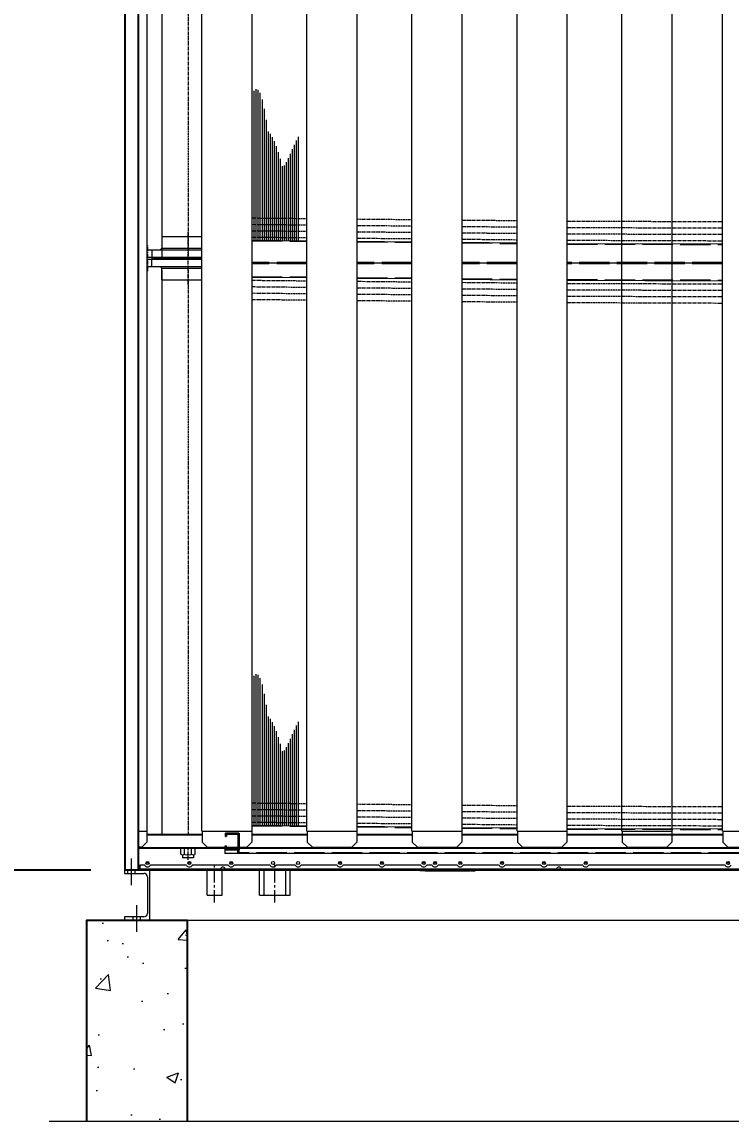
# Model space of a CAD drawing. Header units: millimetres. Extents: x -662582 to 33115, y -140469 to 24125.
# Drawn here: x 5257 to 7375, y 9062 to 12346 of the extents above; entities that cross this region are included whole.
import ezdxf

# ---------------------------------------------------------------- set-up
doc = ezdxf.new("R2010")
doc.units = ezdxf.units.MM
for name, pattern in [('CENTER', [2, 1.25, -0.25, 0.25, -0.25]), ('CENTERX2', [4, 2.5, -0.5, 0.5, -0.5]), ('DASHED', [15, 12, -3]), ('HIDDEN', [0.375, 0.25, -0.125]), ('HIDDENX2', [0.75, 0.5, -0.25])]:
    doc.linetypes.add(name, pattern=pattern)
for name, color, linetype in [('center', 1, 'CENTER'), ('HIDD', 2, 'HIDDENX2'), ('냉각탑_기초', 23, 'Continuous')]:
    doc.layers.add(name, color=color, linetype=linetype)
doc.styles.get("Standard").update_dxf_attribs({"font": 'arial.ttf'})
doc.dimstyles.new('1.40', dxfattribs={"dimscale": 20, "dimtxt": 1.5, "dimasz": 1, "dimexe": 0.5, "dimexo": 0.5, "dimgap": 0.5, "dimtad": 1, "dimdec": 0, "dimzin": 0, "dimdsep": 46, "dimtxsty": 'Standard', "dimcen": 0, "dimclrd": 2, "dimclre": 2, "dimclrt": 3, "dimadec": 0, "dimazin": 0, "dimtfac": 1, "dimtdec": 0, "dimtmove": 0, "dimatfit": 0, "dimfxl": 1, "dimtolj": 1, "dimtzin": 0, "dimlwd": -1, "dimlwe": -1, "dimarcsym": 0})

# ---------------------------------------------------------------- blocks, each defined once
blk = doc.blocks.new('*D457')
at = {"color": 2, "transparency": 16777216}
for p, q in [((5462.7, 13412.1), (4764.2, 13412.1)), ((4774.2, 13292.1), (4774.2, 9932.1)), ((5462.7, 9812.1), (4764.2, 9812.1))]:
    blk.add_line(p, q, dxfattribs=at)
for points in [[(4754.2, 13292.1), (4794.2, 13292.1), (4774.2, 13412.1)], [(4754.2, 9932.1), (4794.2, 9932.1), (4774.2, 9812.1)]]:
    blk.add_solid(points, dxfattribs=at)
at = {"layer": 'Defpoints', "color": 0, "transparency": 16777216}
for p in [(5562.7, 13412.1), (4774.2, 9812.1), (5562.7, 9812.1)]:
    blk.add_point(p, dxfattribs=at)
at = {"color": 3, "lineweight": 20, "transparency": 16777216, "insert": (4642.6, 11612.1), "char_height": 140, "attachment_point": 5, "rotation": 90}
blk.add_mtext('\\A1;3600', dxfattribs=at)
blk = doc.blocks.new('435')
for p, q in [((-131382, 21088.8), (-131342, 21088.8)), ((-131382, 21088.8), (-131382, 21078.8)), ((-131380, 21086.8), (-131344, 21086.8)), ((-131380, 21086.8), (-131380, 21078.8)), ((-131344, 21086.8), (-131344, 21040.8)), ((-131342, 21088.8), (-131342, 21038.8)), ((-131342, 21088.8), (-131342, 21038.8)), ((-131380, 21078.8), (-131382, 21078.8)), ((-131382, 21038.8), (-131382, 21050.8)), ((-131382, 21050.8), (-131380, 21050.8)), ((-131342, 21038.8), (-131382, 21038.8)), ((-131380, 21040.8), (-131380, 21050.8)), ((-131344, 21040.8), (-131380, 21040.8))]:
    blk.add_line(p, q)
blk = doc.blocks.new('3')
at = {"lineweight": 20}
for p, q in [((5630.9, 9928.1), (5630.9, 13369.1)), ((5794.4, 9928.1), (5794.4, 13369.1)), ((5944.4, 9928.1), (5944.4, 13369.1)), ((6108.1, 9928.1), (6108.1, 13369.1)), ((6258.1, 9928.1), (6258.1, 13369.1)), ((6421.7, 9928.1), (6421.7, 13369.1)), ((6571.7, 9928.1), (6571.7, 13369.1)), ((6735.4, 9928.1), (6735.4, 13369.1)), ((6885.4, 9928.1), (6885.4, 13369.1)), ((7049, 9928.1), (7049, 13369.1)), ((7199, 9928.1), (7199, 13369.1)), ((7349, 9928.1), (7349, 13369.1)), ((5604.7, 9812.1), (5604.7, 12372.1)), ((5604.7, 9928.1), (5630.9, 9928.1)), ((5629.9, 9928.1), (5629.9, 9895.1)), ((5794.4, 9928.1), (5944.4, 9928.1)), ((5795.4, 9928.1), (5795.4, 9895.1)), ((5943.4, 9928.1), (5943.4, 9895.1)), ((6108.1, 9928.1), (6258.1, 9928.1)), ((6109.1, 9928.1), (6109.1, 9895.1)), ((6257.1, 9928.1), (6257.1, 9895.1)), ((6421.7, 9928.1), (6571.7, 9928.1)), ((6422.7, 9928.1), (6422.7, 9895.1)), ((6570.7, 9928.1), (6570.7, 9895.1)), ((6735.4, 9928.1), (6885.4, 9928.1)), ((6736.4, 9928.1), (6736.4, 9895.1)), ((6884.4, 9928.1), (6884.4, 9895.1)), ((7049, 9928.1), (7199, 9928.1)), ((7050, 9928.1), (7050, 9895.1)), ((7198, 9928.1), (7198, 9895.1)), ((7349, 9928.1), (7499, 9928.1)), ((7350, 9928.1), (7350, 9895.1)), ((5629.9, 9895.1), (5614.9, 9880.1)), ((5795.4, 9895.1), (5810.4, 9880.1)), ((5943.4, 9895.1), (5928.4, 9880.1)), ((6109.1, 9895.1), (6124.1, 9880.1)), ((6257.1, 9895.1), (6242.1, 9880.1)), ((6422.7, 9895.1), (6437.7, 9880.1)), ((6570.7, 9895.1), (6555.7, 9880.1)), ((6736.4, 9895.1), (6751.4, 9880.1)), ((6884.4, 9895.1), (6869.4, 9880.1)), ((7050, 9895.1), (7065, 9880.1)), ((7198, 9895.1), (7183, 9880.1)), ((7350, 9895.1), (7365, 9880.1)), ((5614.9, 9880.1), (5604.7, 9880.1)), ((5810.4, 9880.1), (5928.4, 9880.1)), ((6124.1, 9880.1), (6242.1, 9880.1)), ((6437.7, 9880.1), (6555.7, 9880.1)), ((6751.4, 9880.1), (6869.4, 9880.1)), ((7065, 9880.1), (7183, 9880.1)), ((7365, 9880.1), (7483, 9880.1)), ((5635.7, 9812.1), (5562.7, 9812.1)), ((5572.7, 9802.1), (5572.7, 9812.1)), ((5594.7, 9802.1), (5594.7, 9812.1)), ((5809.7, 9737.1), (5809.7, 9812.1)), ((5854.7, 9737.1), (5854.7, 9812.1)), ((5966.2, 9737.1), (5966.2, 9812.1)), ((5979.7, 9737.1), (5979.7, 9812.1)), ((6044.7, 9737.1), (6044.7, 9812.1)), ((6058.2, 9737.1), (6058.2, 9812.1)), ((5589.2, 9662.1), (5589.2, 9672.1)), ((5611.2, 9662.1), (5611.2, 9672.1)), ((5637.7, 9662.1), (9687.7, 9662.1))]:
    blk.add_line(p, q, dxfattribs=at)
at = {"lineweight": 20, "ltscale": 7.5}
for p, q in [((5674.9, 13354.1), (5674.9, 11645.8)), ((5944.4, 11694.2), (6108.1, 11692.6)), ((6258.1, 11691.1), (6421.7, 11689.5)), ((6571.7, 11688), (6735.4, 11686.4)), ((6885.4, 11684.9), (7349, 11683.3)), ((5674.9, 11605.8), (5674.9, 9919.1)), ((6108.1, 11625.8), (5944.4, 11625.8)), ((6421.7, 11625.8), (6258.1, 11625.8)), ((6421.7, 11625.8), (6258.1, 11625.8)), ((6735.4, 11625.8), (6571.7, 11625.8)), ((7349, 11625.8), (6885.4, 11625.8)), ((5944.4, 11584.2), (6108.1, 11582.6)), ((6258.1, 11581.1), (6421.7, 11579.5)), ((6571.7, 11578), (6735.4, 11576.4)), ((6885.4, 11574.9), (7349, 11573.3)), ((5944.4, 9945.9), (6108.1, 9944.3)), ((6258.1, 9942.8), (6421.7, 9941.2)), ((6571.7, 9939.7), (6735.4, 9938.1)), ((6885.4, 9936.6), (7349, 9935)), ((5731.1, 9859.1), (5731.1, 9877.1)), ((5736.5, 9858), (5736.5, 9848.6)), ((5741.9, 9859.1), (5741.9, 9877.1)), ((5763.5, 9859.1), (5763.5, 9877.1)), ((5768.9, 9858), (5768.9, 9848.6)), ((5774.3, 9859.1), (5774.3, 9877.1)), ((5862.7, 9880.1), (5862.7, 9861.5)), ((9462.7, 9861.5), (5862.7, 9861.5)), ((5902.7, 9880.1), (5902.7, 9863.5)), ((5768.9, 9848.6), (5736.5, 9848.6))]:
    blk.add_line(p, q, dxfattribs=at)
at = {"color": 1, "linetype": 'CENTER', "lineweight": 20, "ltscale": 7.5}
for p, q in [((5752.7, 13366.7), (5752.7, 11645.8)), ((5944.4, 11760.9), (6108.1, 11759.3)), ((5944.4, 11741.8), (6108.1, 11740.2)), ((6258.1, 11757.8), (6421.7, 11756.2)), ((6258.1, 11738.7), (6421.7, 11737.1)), ((6571.7, 11754.7), (6735.4, 11753.1)), ((6571.7, 11735.6), (6735.4, 11734)), ((6885.4, 11751.6), (7349, 11750)), ((6885.4, 11732.5), (7349, 11730.9)), ((5944.4, 11722.8), (6108.1, 11721.2)), ((5944.4, 11703.7), (6108.1, 11702.1)), ((6258.1, 11719.7), (6421.7, 11718.1)), ((6258.1, 11700.6), (6421.7, 11699)), ((6571.7, 11716.6), (6735.4, 11715)), ((6571.7, 11697.5), (6735.4, 11695.9)), ((6885.4, 11713.5), (7349, 11711.9)), ((6885.4, 11694.4), (7349, 11692.8)), ((5752.7, 11605.8), (5752.7, 9919.1)), ((5944.4, 11574.7), (6108.1, 11573.1)), ((6258.1, 11571.6), (6421.7, 11570)), ((6571.7, 11568.5), (6735.4, 11566.9)), ((6885.4, 11565.4), (7349, 11563.8)), ((5944.4, 11555.6), (6108.1, 11554)), ((5944.4, 11536.6), (6108.1, 11534.9)), ((6258.1, 11552.5), (6421.7, 11550.9)), ((6258.1, 11533.5), (6421.7, 11531.9)), ((6571.7, 11549.4), (6735.4, 11547.8)), ((6571.7, 11530.4), (6735.4, 11528.8)), ((6885.4, 11546.3), (7349, 11544.7)), ((5944.4, 11517.5), (6108.1, 11515.9)), ((6258.1, 11514.4), (6421.7, 11512.8)), ((6571.7, 11511.3), (6735.4, 11509.7)), ((6885.4, 11527.3), (7349, 11525.7)), ((6885.4, 11508.2), (7349, 11506.6)), ((5944.4, 10012.6), (6108.1, 10011)), ((5944.4, 9993.5), (6108.1, 9991.9)), ((6258.1, 10009.5), (6421.7, 10007.9)), ((6258.1, 9990.4), (6421.7, 9988.8)), ((6571.7, 10006.4), (6735.4, 10004.8)), ((6571.7, 9987.3), (6735.4, 9985.7)), ((6885.4, 10003.3), (7349, 10001.7)), ((5944.4, 9974.5), (6108.1, 9972.9)), ((5944.4, 9955.4), (6108.1, 9953.8)), ((6258.1, 9971.4), (6421.7, 9969.8)), ((6258.1, 9952.3), (6421.7, 9950.7)), ((6571.7, 9968.3), (6735.4, 9966.7)), ((6885.4, 9984.2), (7349, 9982.6)), ((6885.4, 9965.2), (7349, 9963.6)), ((6571.7, 9949.2), (6735.4, 9947.6)), ((6885.4, 9946.1), (7349, 9944.5)), ((5752.7, 9842.8), (5752.7, 9877.1))]:
    blk.add_line(p, q, dxfattribs=at)
at = {"color": 7, "lineweight": 20}
for p, q in [((5604.7, 13175.5), (5604.7, 10316.9)), ((5640.3, 9812.1), (9685.1, 9812.1)), ((5809.7, 9737.1), (5854.7, 9737.1)), ((5966.2, 9737.1), (6058.2, 9737.1))]:
    blk.add_line(p, q, dxfattribs=at)
at = {"color": 7, "lineweight": 20, "ltscale": 0.441833}
blk.add_line((5562.7, 12343.9), (5562.7, 11283.5), dxfattribs=at)
at = {"color": 5, "lineweight": 20, "ltscale": 7.5}
for p, q in [((5944.7, 11695.3), (5944.7, 12129.8)), ((5950.7, 11695.2), (5950.7, 12140.4)), ((5956.7, 11695.1), (5956.7, 12145.5)), ((5962.7, 11695), (5962.7, 12144)), ((5968.7, 11695), (5968.7, 12134.3)), ((5974.7, 11693.4), (5974.7, 12114.8)), ((5980.7, 11693.4), (5980.7, 12086.9)), ((5986.7, 11693.3), (5986.7, 12053.8)), ((5968.7, 11693.5), (5968.7, 12012.3)), ((5992.7, 11693.2), (5992.7, 12019.3)), ((5998.7, 11693.1), (5998.7, 12011.9)), ((6004.7, 11693.1), (6004.7, 12002.6)), ((6010.7, 11693), (6010.7, 11990.4)), ((6076.7, 11693.6), (6076.7, 11992.1)), ((6082.7, 11693.6), (6082.7, 12003.3)), ((6016.7, 11692.9), (6016.7, 11975.3)), ((6022.7, 11692.8), (6022.7, 11957.7)), ((6064.7, 11693.8), (6064.7, 11966.1)), ((6070.7, 11693.7), (6070.7, 11979.5)), ((6028.7, 11692.8), (6028.7, 11937.6)), ((6046.7, 11694), (6046.7, 11927.2)), ((6052.7, 11693.9), (6052.7, 11939.2)), ((6058.7, 11693.9), (6058.7, 11952.4)), ((6034.7, 11692.7), (6034.7, 11915.4)), ((6040.7, 11694.1), (6040.7, 11917.2)), ((5944.7, 9947), (5944.7, 10381.5)), ((5950.7, 9946.9), (5950.7, 10392.1)), ((5956.7, 9946.8), (5956.7, 10397.2)), ((5962.7, 9946.7), (5962.7, 10395.7)), ((5968.7, 9945.2), (5968.7, 10386)), ((5974.7, 9945.1), (5974.7, 10366.5)), ((5980.7, 9945.1), (5980.7, 10338.6)), ((5986.7, 9945), (5986.7, 10305.5)), ((5992.7, 9944.9), (5992.7, 10271)), ((5998.7, 9944.8), (5998.7, 10263.6)), ((6004.7, 9944.8), (6004.7, 10254.3)), ((6082.7, 9945.3), (6082.7, 10255)), ((5998.7, 9946.3), (5998.7, 10238.6)), ((6010.7, 9944.7), (6010.7, 10242.1)), ((6016.7, 9944.6), (6016.7, 10227)), ((6064.7, 9945.5), (6064.7, 10217.8)), ((6070.7, 9945.4), (6070.7, 10231.2)), ((6076.7, 9945.3), (6076.7, 10243.8)), ((6022.7, 9944.5), (6022.7, 10209.4)), ((6028.7, 9944.5), (6028.7, 10189.3)), ((6052.7, 9945.6), (6052.7, 10190.9)), ((6058.7, 9945.6), (6058.7, 10204.1)), ((6034.7, 9944.4), (6034.7, 10167.1)), ((6040.7, 9945.8), (6040.7, 10168.9)), ((6046.7, 9945.7), (6046.7, 10178.9))]:
    blk.add_line(p, q, dxfattribs=at)
at = {"color": 0, "lineweight": 20, "ltscale": 30}
for p, q in [((5674.7, 11705.8), (5794.4, 11705.8)), ((5674.7, 11705.8), (5674.7, 11670.8)), ((5630.9, 11665.8), (5794.4, 11665.8)), ((5644.2, 11665.8), (5644.2, 11643.8)), ((5674.7, 11670.8), (5669.4, 11665.8)), ((5674.7, 11670.8), (5794.4, 11670.8)), ((5630.9, 11643.8), (5794.4, 11643.8)), ((5630.9, 11637.8), (5794.4, 11637.8)), ((5644.2, 11615.8), (5644.2, 11637.8)), ((5645.3, 11637.8), (5645.3, 11643.8)), ((5645.3, 11640.8), (5794.4, 11640.8)), ((5645.3, 11640.8), (5794.4, 11640.8)), ((5630.9, 11615.8), (5794.4, 11615.8)), ((5674.7, 11610.8), (5669.4, 11615.8)), ((5674.7, 11610.8), (5794.4, 11610.8)), ((5674.7, 11575.8), (5674.7, 11610.8)), ((5674.7, 11575.8), (5794.4, 11575.8))]:
    blk.add_line(p, q, dxfattribs=at)
at = {"color": 1, "linetype": 'CENTER', "lineweight": 20, "ltscale": 10}
for p, q in [((5752.7, 11561.5), (5752.7, 11720.1)), ((5632.7, 11601.5), (5632.7, 11680.1))]:
    blk.add_line(p, q, dxfattribs=at)
at = {"color": 6, "linetype": 'DASHED', "lineweight": 20, "ltscale": 7.5}
for p, q in [((5944.4, 11692.2), (6108.1, 11690.6)), ((6258.1, 11689.1), (6421.7, 11687.5)), ((6571.7, 11686), (6735.4, 11684.4)), ((6885.4, 11682.9), (7349, 11681.3)), ((6108.1, 11627.8), (5944.4, 11627.8)), ((6421.7, 11627.8), (6258.1, 11627.8)), ((6735.4, 11627.8), (6571.7, 11627.8)), ((7349, 11627.8), (6885.4, 11627.8)), ((6108.1, 11623.8), (5944.4, 11623.8)), ((6421.7, 11623.8), (6258.1, 11623.8)), ((6735.4, 11623.8), (6571.7, 11623.8)), ((7349, 11623.8), (6885.4, 11623.8)), ((5944.4, 11586.2), (6108.1, 11584.6)), ((6258.1, 11583.1), (6421.7, 11581.5)), ((6571.7, 11580), (6735.4, 11578.4)), ((6885.4, 11576.9), (7349, 11575.3)), ((5944.4, 9943.9), (6108.1, 9942.3)), ((6258.1, 9940.8), (6421.7, 9939.2)), ((6571.7, 9937.7), (6735.4, 9936.1)), ((6885.4, 9934.6), (7349, 9933)), ((5900.7, 9880.1), (5900.7, 9863.5)), ((9422.7, 9863.5), (5900.7, 9863.5)), ((5904.7, 9880.1), (5904.7, 9863.5))]:
    blk.add_line(p, q, dxfattribs=at)
at = {"color": 7, "lineweight": 20, "ltscale": 0.44375}
blk.add_line((5562.7, 11278.3), (5562.7, 10213.3), dxfattribs=at)
at = {"color": 7, "lineweight": 20, "ltscale": 0.201042}
blk.add_line((5562.7, 10296.3), (5562.7, 9813.8), dxfattribs=at)
at = {"color": 7, "lineweight": 20, "ltscale": 0.2055}
blk.add_line((5604.7, 9815.5), (5604.7, 10308.7), dxfattribs=at)
at = {"color": 1, "linetype": 'CENTERX2', "lineweight": 20, "ltscale": 50}
for p, q in [((5583.7, 9767.1), (5583.7, 9847.1)), ((5600.2, 9627.1), (5600.2, 9707.1))]:
    blk.add_line(p, q, dxfattribs=at)
at = {"color": 7, "lineweight": 20, "ltscale": 0.004833}
for p, q in [((5608.4, 9827.1), (5608.4, 9815.5)), ((6458.2, 9810.1), (6446.6, 9810.1)), ((6598.2, 9810.1), (6609.8, 9810.1))]:
    blk.add_line(p, q, dxfattribs=at)
at = {"color": 7, "lineweight": 20, "ltscale": 0.005987}
blk.add_line((5622.8, 9827.1), (5608.4, 9827.1), dxfattribs=at)
at = {"color": 7, "lineweight": 20, "ltscale": 0.044641}
for p, q in [((5747.8, 9827.1), (5640.6, 9827.1)), ((5872.8, 9827.1), (5765.6, 9827.1)), ((5997.8, 9827.1), (5890.6, 9827.1)), ((6197.8, 9827.1), (6090.6, 9827.1)), ((6322.8, 9827.1), (6215.6, 9827.1)), ((6447.8, 9827.1), (6340.6, 9827.1)), ((6681.8, 9827.1), (6574.6, 9827.1)), ((6806.8, 9827.1), (6699.6, 9827.1)), ((6931.8, 9827.1), (6824.6, 9827.1)), ((7356.8, 9827.1), (6949.6, 9827.1))]:
    blk.add_line(p, q, dxfattribs=at)
at = {"color": 7, "lineweight": 20, "ltscale": 0.023808}
for p, q in [((6072.8, 9827.1), (6015.6, 9827.1)), ((6556.8, 9827.1), (6499.6, 9827.1))]:
    blk.add_line(p, q, dxfattribs=at)
at = {"color": 7, "lineweight": 20, "ltscale": 0.006725}
blk.add_line((6481.8, 9827.1), (6465.6, 9827.1), dxfattribs=at)
at = {"color": 7, "lineweight": 20, "ltscale": 0.008333}
blk.add_line((5562.7, 9812.1), (5562.7, 9802.1), dxfattribs=at)
at = {"color": 7, "lineweight": 20, "ltscale": 0.125}
for p, q in [((5637.7, 9812.1), (5562.7, 9812.1)), ((5562.7, 9662.1), (5637.7, 9662.1))]:
    blk.add_line(p, q, dxfattribs=at)
at = {"color": 7, "lineweight": 20, "ltscale": 0.05125}
for p, q in [((5562.7, 9802.1), (5621.2, 9802.1)), ((5621.2, 9672.1), (5562.7, 9672.1))]:
    blk.add_line(p, q, dxfattribs=at)
at = {"color": 7, "lineweight": 20, "ltscale": 0.280701}
blk.add_line((5564.1, 9812.1), (5599.3, 9812.1), dxfattribs=at)
at = {"color": 7, "lineweight": 20, "ltscale": 0.01525}
blk.add_line((5601.3, 9812.1), (5564.7, 9812.1), dxfattribs=at)
at = {"color": 7, "lineweight": 20, "ltscale": 0.002932}
blk.add_line((5601.3, 9812.1), (5608.4, 9812.1), dxfattribs=at)
at = {"color": 7, "lineweight": 20, "ltscale": 2.38284e-05}
blk.add_line((5604.7, 9815.4), (5604.7, 9815.5), dxfattribs=at)
at = {"color": 7, "lineweight": 20, "ltscale": 0.000708333}
for p, q in [((5608.4, 9815), (5606.7, 9815)), ((5608.4, 9814.1), (5606.7, 9814.1))]:
    blk.add_line(p, q, dxfattribs=at)
at = {"color": 7, "lineweight": 20, "ltscale": 0.000375}
blk.add_line((5606.7, 9815), (5606.7, 9814.1), dxfattribs=at)
at = {"color": 7, "lineweight": 20, "ltscale": 0.100609}
blk.add_line((5608.4, 9815.5), (5849.9, 9815.5), dxfattribs=at)
at = {"color": 7, "lineweight": 20, "ltscale": 0.001417}
blk.add_line((5608.4, 9812.1), (5608.4, 9815.5), dxfattribs=at)
at = {"color": 7, "lineweight": 20, "ltscale": 0.100651}
blk.add_line((5608.4, 9812.1), (5850, 9812.1), dxfattribs=at)
at = {"color": 7, "lineweight": 20, "ltscale": 0.004083}
blk.add_line((5630.5, 9812.1), (5640.3, 9812.1), dxfattribs=at)
at = {"color": 7, "lineweight": 20, "ltscale": 0.091667}
blk.add_line((5631.2, 9792.1), (5631.2, 9682.1), dxfattribs=at)
at = {"lineweight": 20, "ltscale": 25}
blk.add_line((5637.7, 9812.1), (5637.7, 9662.1), dxfattribs=at)
at = {"color": 7, "lineweight": 20, "ltscale": 0.005698}
for p, q in [((5849.9, 9815.5), (5863.5, 9815.5)), ((6853.9, 9815.5), (6867.5, 9815.5))]:
    blk.add_line(p, q, dxfattribs=at)
at = {"color": 7, "lineweight": 20, "ltscale": 0.000833333}
for p, q in [((5850, 9814.1), (5850, 9812.1)), ((5863.4, 9814.1), (5863.4, 9812.1)), ((6458.2, 9810.1), (6458.2, 9812.1)), ((6598.2, 9810.1), (6598.2, 9812.1)), ((6854, 9814.1), (6854, 9812.1)), ((6867.4, 9814.1), (6867.4, 9812.1))]:
    blk.add_line(p, q, dxfattribs=at)
at = {"color": 7, "lineweight": 20, "ltscale": 0.005614}
for p, q in [((5850, 9814.1), (5863.4, 9814.1)), ((5850, 9812.1), (5863.4, 9812.1)), ((6854, 9814.1), (6867.4, 9814.1)), ((6854, 9812.1), (6867.4, 9812.1))]:
    blk.add_line(p, q, dxfattribs=at)
at = {"color": 7, "lineweight": 20, "ltscale": 0.412719}
blk.add_line((5863.4, 9812.1), (6854, 9812.1), dxfattribs=at)
at = {"color": 7, "lineweight": 20, "ltscale": 0.412635}
blk.add_line((5863.5, 9815.5), (6853.9, 9815.5), dxfattribs=at)
at = {"color": 7, "lineweight": 20, "ltscale": 0.000833651}
for p, q in [((6460.2, 9810.1), (6460.2, 9812.1)), ((6596.2, 9810.1), (6596.2, 9812.1))]:
    blk.add_line(p, q, dxfattribs=at)
at = {"color": 7, "lineweight": 20, "ltscale": 0.056667}
blk.add_line((6460.2, 9810.1), (6596.2, 9810.1), dxfattribs=at)
at = {"color": 7, "lineweight": 20, "ltscale": 0.17433}
blk.add_line((6867.4, 9812.1), (7585.8, 9812.1), dxfattribs=at)
at = {"color": 7, "lineweight": 20, "ltscale": 0.171731}
blk.add_line((6867.5, 9815.5), (8158, 9815.5), dxfattribs=at)
at = {"color": 7, "lineweight": 20, "ltscale": 0.0625}
blk.add_line((5562.7, 9672.1), (5562.7, 9662.1), dxfattribs=at)
at = {"color": 7, "lineweight": 20}
for centre, radius in [((5631.7, 9833.1), 4.5), ((5631.7, 9833.1), 3), ((5756.7, 9833.1), 4.5), ((5756.7, 9833.1), 3), ((5881.7, 9833.1), 4.5), ((5881.7, 9833.1), 3), ((6006.7, 9833.1), 4.5), ((6081.7, 9833.1), 4.5), ((6206.7, 9833.1), 4.5), ((6206.7, 9833.1), 3), ((6331.7, 9833.1), 4.5), ((6331.7, 9833.1), 3), ((6456.7, 9833.1), 4.5), ((6456.7, 9833.1), 3), ((6490.7, 9833.1), 4.5), ((6490.7, 9833.1), 3), ((6565.7, 9833.1), 4.5), ((6565.7, 9833.1), 3), ((6690.7, 9833.1), 4.5), ((6690.7, 9833.1), 3), ((6815.7, 9833.1), 4.5), ((6815.7, 9833.1), 3), ((6940.7, 9833.1), 4.5), ((6940.7, 9833.1), 3), ((7365.7, 9833.1), 4.5), ((7365.7, 9833.1), 3)]:
    blk.add_circle(centre, radius, dxfattribs=at)
for centre, radius, start, end in [((5631.7, 9831.6), 10, 206.7437, 333.2563), ((5756.7, 9831.6), 10, 206.7437, 333.2563), ((5856.7, 9814), 7, 12.3734, 167.6266), ((5881.7, 9831.6), 10, 206.7437, 333.2563), ((6006.7, 9831.6), 10, 206.7437, 333.2563), ((6081.7, 9831.6), 10, 206.7437, 333.2563), ((6206.7, 9831.6), 10, 206.7437, 333.2563), ((6331.7, 9831.6), 10, 206.7437, 333.2563), ((6456.7, 9831.6), 10, 206.7437, 333.2563), ((6490.7, 9831.6), 10, 206.7437, 333.2563), ((6565.7, 9831.6), 10, 206.7437, 333.2563), ((6690.7, 9831.6), 10, 206.7437, 333.2563), ((6815.7, 9831.6), 10, 206.7437, 333.2563), ((6860.7, 9814), 7, 12.3734, 167.6266), ((6940.7, 9831.6), 10, 206.7437, 333.2563), ((7365.7, 9831.6), 10, 206.7437, 333.2563), ((5610.1, 9815.5), 3.4, 204.3161, 239.9997), ((5621.2, 9792.1), 10, 0, 90), ((5866.3, 9813.2), 16.6, 171.9124, 179.4428), ((5847.1, 9813.2), 16.6, 0.5572, 8.0877), ((6446.6, 9813.5), 3.4, 204.3017, 270), ((6446.6, 9813.5), 1.4, 268.112, 270), ((6609.8, 9813.5), 3.4, 270, 335.6983), ((6609.8, 9813.5), 1.4, 270, 271.888), ((6870.3, 9813.2), 16.6, 171.9124, 179.4428), ((6851.1, 9813.2), 16.6, 0.5572, 8.0877), ((5621.2, 9682.1), 10, 270, 0)]:
    blk.add_arc(centre, radius, start, end, dxfattribs=at)
at = {"lineweight": 20, "ltscale": 7.5}
for centre in [(5736.5, 9859.1), (5747.3, 9859.1), (5758.1, 9859.1), (5768.9, 9859.1)]:
    blk.add_ellipse(centre, major_axis=(5.4, 0), ratio=0.200221, start_param=3.141593, end_param=6.283185, dxfattribs=at)
at = {"color": 7, "lineweight": 20}
for points in [[(5850, 9814.1), (5849.9, 9814.1), (5849.8, 9814.1), (5849.8, 9814.1), (5849.8, 9814.2), (5849.7, 9814.3)], [(5863.7, 9814.3), (5863.6, 9814.2), (5863.6, 9814.1), (5863.5, 9814.1), (5863.5, 9814.1), (5863.4, 9814.1)], [(6854, 9814.1), (6853.9, 9814.1), (6853.8, 9814.1), (6853.8, 9814.1), (6853.8, 9814.2), (6853.7, 9814.3)], [(6867.7, 9814.3), (6867.6, 9814.2), (6867.6, 9814.1), (6867.5, 9814.1), (6867.5, 9814.1), (6867.4, 9814.1)]]:
    blk.add_open_spline(points, degree=5, dxfattribs=at)
for points, knots in [([(5850, 9812.1), (5849.9, 9812.1), (5849.8, 9812.1), (5849.8, 9812.2), (5849.7, 9812.5), (5849.7, 9812.8), (5849.7, 9813), (5849.7, 9813.1), (5849.7, 9813.3)], [0, 0, 0, 0, 0, 0, 3.009, 3.009, 3.009, 4.870321, 4.870321, 4.870321, 4.870321, 4.870321, 4.870321]), ([(5863.7, 9813.3), (5863.7, 9813), (5863.7, 9812.7), (5863.6, 9812.4), (5863.6, 9812.2), (5863.5, 9812.1), (5863.5, 9812.1), (5863.4, 9812.1), (5863.4, 9812.1)], [0, 0, 0, 0, 0, 0, 3.956241, 3.956241, 3.956241, 4.866694, 4.866694, 4.866694, 4.866694, 4.866694, 4.866694]), ([(6854, 9812.1), (6853.9, 9812.1), (6853.8, 9812.1), (6853.8, 9812.2), (6853.7, 9812.5), (6853.7, 9812.8), (6853.7, 9813), (6853.7, 9813.1), (6853.7, 9813.3)], [0, 0, 0, 0, 0, 0, 3.009, 3.009, 3.009, 4.870321, 4.870321, 4.870321, 4.870321, 4.870321, 4.870321]), ([(6867.7, 9813.3), (6867.7, 9813), (6867.7, 9812.7), (6867.6, 9812.4), (6867.6, 9812.2), (6867.5, 9812.1), (6867.5, 9812.1), (6867.4, 9812.1), (6867.4, 9812.1)], [0, 0, 0, 0, 0, 0, 3.956241, 3.956241, 3.956241, 4.866694, 4.866694, 4.866694, 4.866694, 4.866694, 4.866694])]:
    blk.add_open_spline(points, degree=5, knots=knots, dxfattribs=at)
at = {"layer": 'center', "lineweight": 20}
for p, q in [((5562.7, 13412.1), (5562.7, 9812.1)), ((5604.7, 13412.1), (5604.7, 9812.1)), ((5629.9, 9919.1), (5795.4, 9919.1)), ((5943.4, 9919.1), (6109.1, 9919.1)), ((6257.1, 9919.1), (6422.7, 9919.1)), ((6570.7, 9919.1), (6736.4, 9919.1)), ((6884.4, 9919.1), (7350, 9919.1)), ((5604.7, 9877.1), (9720.7, 9877.1)), ((5562.7, 9812.1), (5604.7, 9812.1))]:
    blk.add_line(p, q, dxfattribs=at)
at = {"layer": 'center', "lineweight": 20, "ltscale": 30}
for p, q in [((5832.2, 9714.9), (5832.2, 9828.3)), ((6012.2, 9714.9), (6012.2, 9828.3))]:
    blk.add_line(p, q, dxfattribs=at)
at = {"layer": 'HIDD', "linetype": 'HIDDEN', "lineweight": 20}
for p, q in [((5564.7, 13410.1), (5564.7, 9814.1)), ((5602.7, 13410.1), (5602.7, 9814.1)), ((5629.9, 9917.1), (5795.4, 9917.1)), ((5943.4, 9917.1), (6109.1, 9917.1)), ((6257.1, 9917.1), (6422.7, 9917.1)), ((6570.7, 9917.1), (6736.4, 9917.1)), ((6884.4, 9917.1), (7350, 9917.1)), ((5606.7, 9879.1), (5606.7, 9880.1)), ((5606.7, 9879.1), (9720.7, 9879.1)), ((5564.7, 9814.1), (5602.7, 9814.1))]:
    blk.add_line(p, q, dxfattribs=at)
at = {"lineweight": 20}
blk.add_blockref('435', (137246.6, -11166.7), dxfattribs=at)

msp = doc.modelspace()

# ---------------------------------------------------------------- hatches: boundary and pattern name
at = {"layer": '냉각탑_기초', "lineweight": 20, "ltscale": 30}
h = msp.add_hatch(dxfattribs=at)
h.set_pattern_fill('AR-CONC', color=256, scale=50, style=0)
h.set_pattern_definition([(50, (-8878.34, -6879.23), (358.63, -31.376), [37.5, -412.5]), (355, (-8878.34, -6879.23), (-69.3757, 376.096), [30, -330]), (100.4514, (-8848.45, -6881.85), (289.2547, 344.72), [31.87, -350.571]), (46.1842, (-8878.34, -6779.23), (533.6205, -82.7595), [56.25, -618.75]), (96.6356, (-8833.87, -6786.13), (467.331, 487.059), [47.805, -525.856]), (351.1842, (-8878.34, -6779.23), (467.331, 487.059), [45, -495]), (21, (-8828.34, -6804.23), (298.4535, -201.3094), [37.5, -412.5]), (326, (-8828.34, -6804.23), (121.6577, 362.575), [30, -330]), (71.4514, (-8803.46, -6821), (420.1113, 161.265), [31.87, -350.571]), (37.5, (-8878.34, -6879.23), (6.0799, 166.4469), [0, -326, 0, -335, 0, -331.25]), (7.5, (-8878.34, -6879.23), (131.5348, 197.2059), [0, -191, 0, -318.5, 0, -126.25]), (327.5, (-8989.84, -6879.23), (266.9112, -11.2774), [0, -125, 0, -390, 0, -517.5]), (317.5, (-9039.84, -6879.23), (291.593, 50.0525), [0, -162.5, 0, -259, 0, -367.5])])
h.paths.add_polyline_path([(5750.2, 9662.1), (5450.2, 9662.1), (5450.2, 9062.1), (5750.2, 9062.1)])

# ---------------------------------------------------------------- linework, layer by layer
msp.add_line((5338.1, 9062.1), (10096.1, 9062.1), dxfattribs=at)
at = {"layer": '냉각탑_기초', "ltscale": 30}
msp.add_lwpolyline([(5450.2, 9062.1), (5450.2, 9662.1), (5750.2, 9662.1), (5750.2, 9062.1)], dxfattribs=at)

# ---------------------------------------------------------------- block references
msp.add_blockref('3', (0, 0))

# ---------------------------------------------------------------- dimensions: what is measured, and where the dimension line sits
at = {"lineweight": 20}
dim = msp.add_linear_dim(base=(4774.2, 9812.1), p1=(5562.7, 13412.1), p2=(5562.7, 9812.1), angle=90, dimstyle='1.40', override={"dimtxt": 7, "dimasz": 6, "dimexo": 5, "dimgap": 3}, dxfattribs=at)
dim.commit()
dim.dimension.update_dxf_attribs({"geometry": '*D457', "text_midpoint": (4642.6, 11612.1)})

doc.saveas('drawing.dxf')
